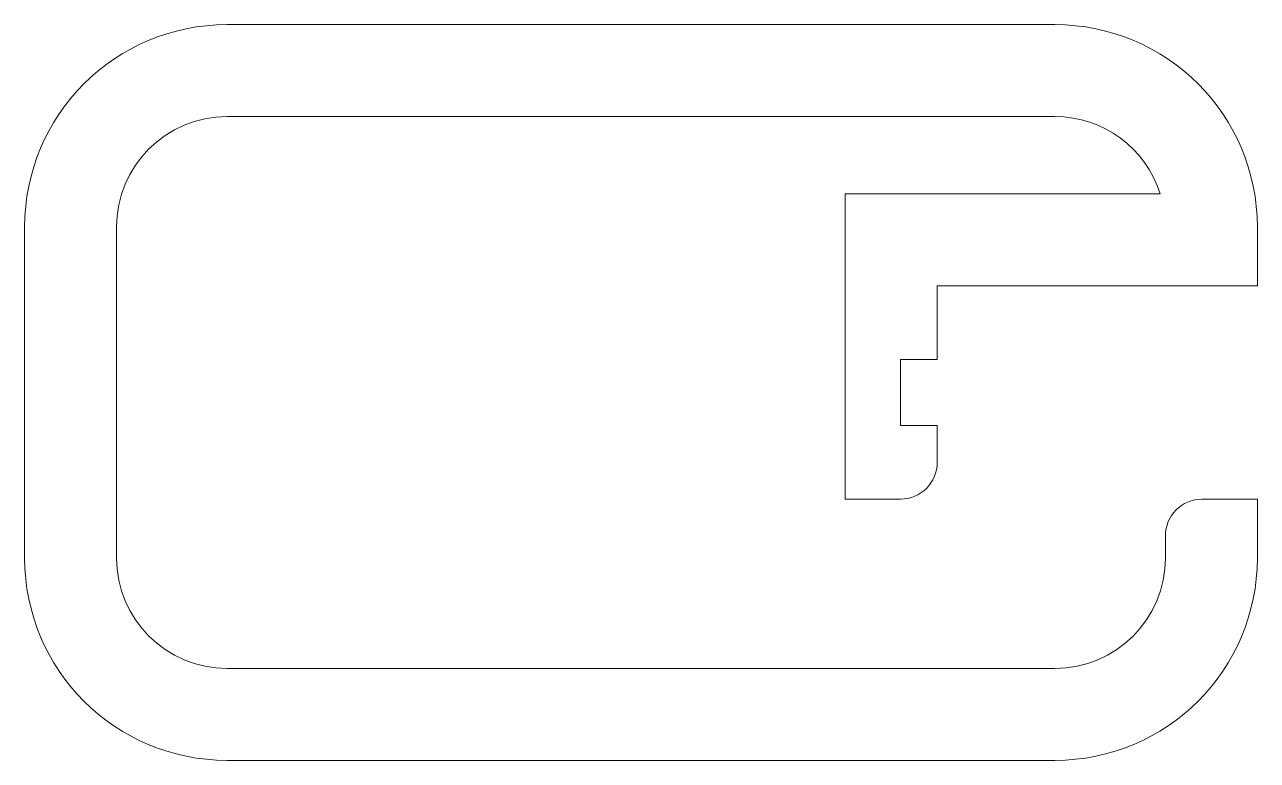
# Model space of a CAD drawing. Header units: millimetres. Extents: x 0 to 335, y 0 to 200.
import ezdxf

# ---------------------------------------------------------------- set-up
doc = ezdxf.new("R2010")
doc.units = ezdxf.units.MM

msp = doc.modelspace()

# ---------------------------------------------------------------- linework, layer by layer
at = {"color": 7, "linetype": 'Continuous', "lineweight": 15}
for p, q in [((280, 200), (55, 200)), ((55, 175), (280, 175)), ((223, 154), (223, 71)), ((308.62, 154), (223, 154)), ((0, 145), (0, 55)), ((25, 55), (25, 145)), ((335, 129), (335, 145)), ((248, 129), (335, 129)), ((248, 109), (248, 129)), ((238, 109), (248, 109)), ((238, 91), (238, 109)), ((248, 91), (238, 91)), ((248, 81), (248, 91)), ((223, 71), (238, 71)), ((335, 71), (320, 71)), ((335, 55), (335, 71)), ((310, 61), (310, 55)), ((280, 25), (55, 25)), ((55, 0), (280, 0))]:
    msp.add_line(p, q, dxfattribs=at)
for centre, radius, start, end in [((55, 145), 55, 90, 180), ((280, 145), 55, 0, 90), ((55, 145), 30, 90, 180), ((280, 145), 30, 17.4576, 90), ((238, 81), 10, 270, 0), ((320, 61), 10, 90, 180), ((55, 55), 55, 180, 270), ((55, 55), 30, 180, 270), ((280, 55), 30, 270, 0), ((280, 55), 55, 270, 0)]:
    msp.add_arc(centre, radius, start, end, dxfattribs=at)

doc.saveas('drawing.dxf')
